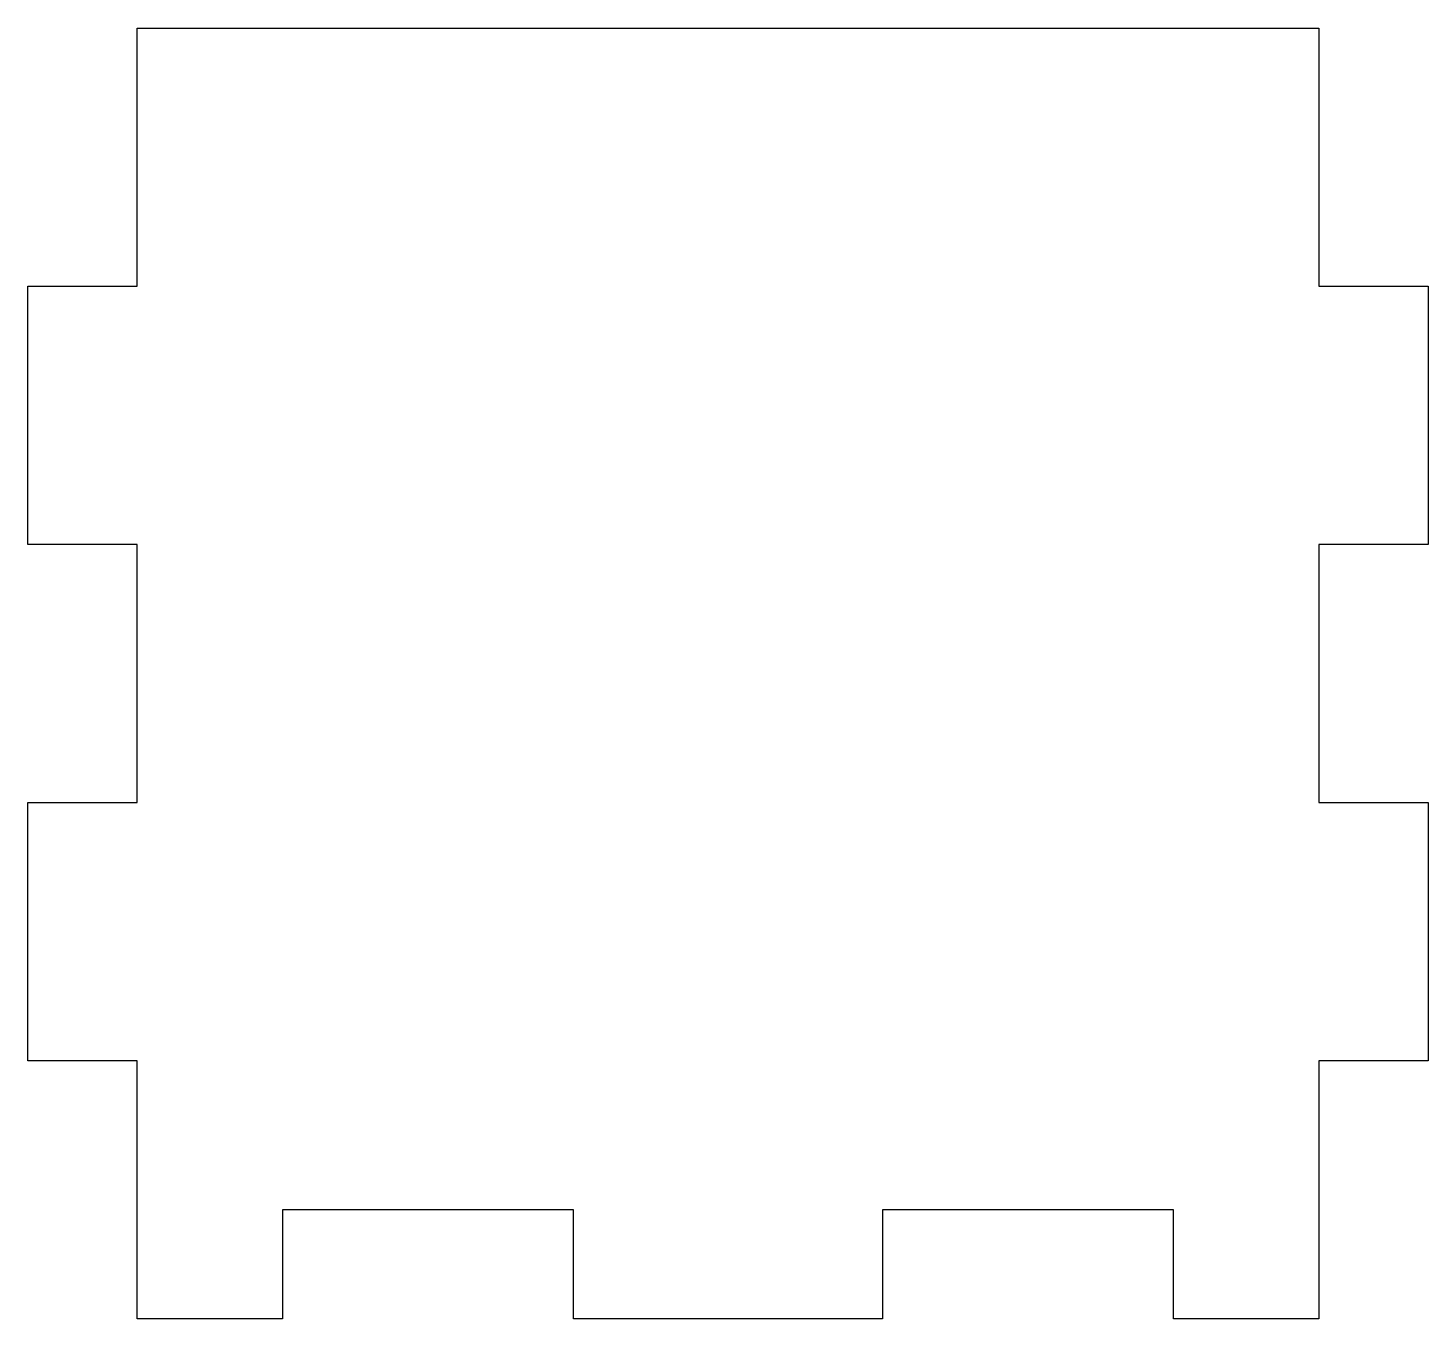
# Model space of a CAD drawing. Header units: millimetres. Extents: x 0 to 77, y 0 to 71.
import ezdxf

# ---------------------------------------------------------------- set-up
doc = ezdxf.new("R2010")
doc.units = ezdxf.units.MM
doc.layers.add('DESIGN_ONLY_CUT', color=7, linetype='Continuous')

msp = doc.modelspace()

# ---------------------------------------------------------------- linework, layer by layer
at = {"layer": 'DESIGN_ONLY_CUT'}
msp.add_lwpolyline([(0, 14.2), (0, 28.4), (6, 28.4), (6, 42.6), (0, 42.6), (0, 56.8), (6, 56.8), (6, 71), (71, 71), (71, 56.8), (77, 56.8), (77, 42.6), (71, 42.6), (71, 28.4), (77, 28.4), (77, 14.2), (71, 14.2), (71, 0), (63, 0), (63, 6), (47, 6), (47, 0), (30, 0), (30, 6), (14, 6), (14, 0), (6, 0), (6, 14.2), (0, 14.2)], close=True, dxfattribs=at)

doc.saveas('drawing.dxf')
